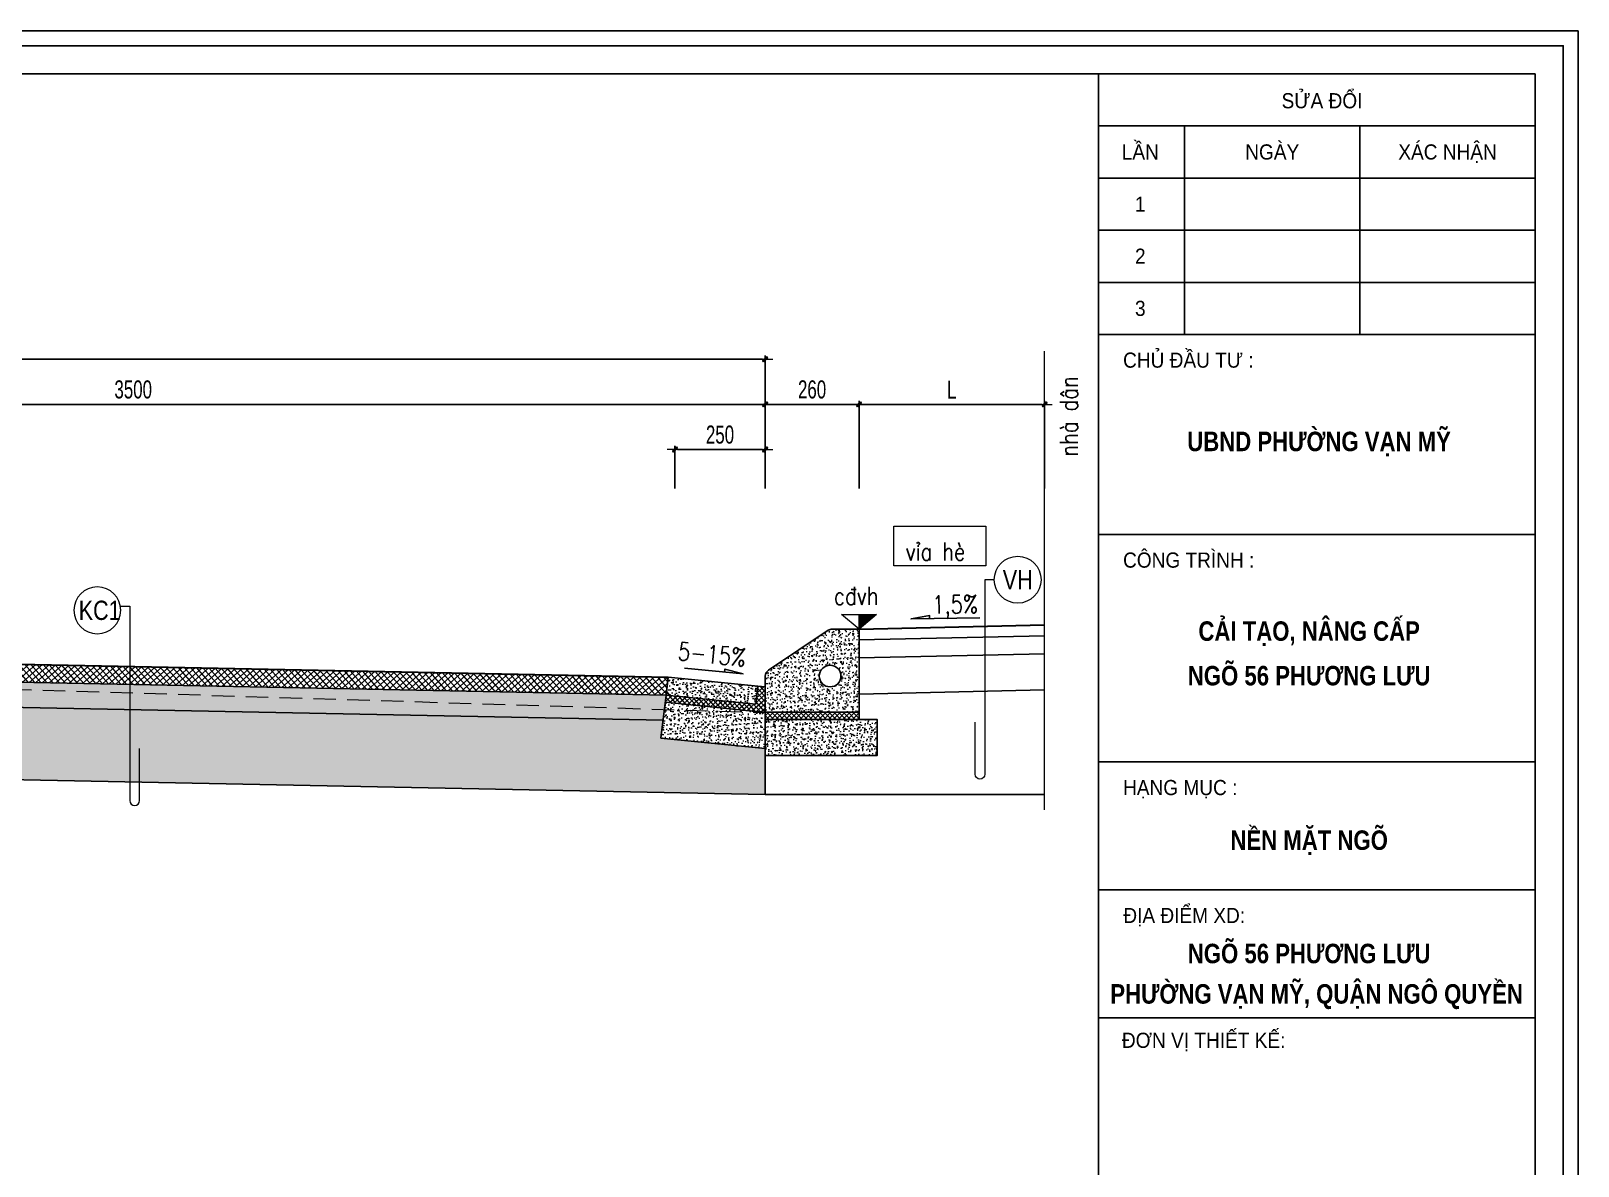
# Model space of a CAD drawing. Header units: millimetres. Extents: x -115725 to -64833, y 11643 to 38907.
# Drawn here: x -107216 to -102932, y 35765 to 38907 of the extents above; entities that cross this region are included whole.
import ezdxf
from ezdxf.enums import TextEntityAlignment as Align

# ---------------------------------------------------------------- set-up
doc = ezdxf.new("R2010")
doc.units = ezdxf.units.MM
doc.header["$MEASUREMENT"] = 0
doc.linetypes.add('HIDDEN', pattern=[0.375, 0.25, -0.125])
for name, color, linetype in [('BT7-THAY', 7, 'Continuous'), ('ENTTNTHIETKE1', 2, 'Continuous'), ('KHUNGTEN', 5, 'Continuous'), ('NOI', 4, 'Continuous'), ('T.bao', 6, 'Continuous'), ('thep', 2, 'Continuous'), ('TXT', 5, 'Continuous')]:
    doc.layers.add(name, color=color, linetype=linetype)
for name, color, linetype, lineweight in [('LC Dim', 8, 'Continuous', 18), ('LC Hatch', 252, 'Continuous', 9), ('LC ISO', 153, 'Continuous', 13), ('LC Net dam 1', 30, 'Continuous', 30), ('LC Net khuat', 4, 'HIDDEN', 13), ('LC Net manh', 239, 'Continuous', 5), ('LC Net thay', 7, 'Continuous', 25), ('LC Text1', 3, 'Continuous', 20), ('LC Text2', 7, 'Continuous', 25)]:
    doc.layers.add(name, color=color, linetype=linetype, lineweight=lineweight)
doc.styles.add('General text 2', font='arial.ttf')
doc.styles.add('HOATBIF', font='hoatbif.shx', dxfattribs={"width": 0.7})
doc.styles.add('LC 3', font='vnsimli.shx', dxfattribs={"width": 0.75})
doc.styles.add('T1', font='Vnsimli.shx', dxfattribs={"width": 0.8})
doc.styles.add('T2', font='', dxfattribs={"width": 0.8})
doc.styles.add('VnAvantH-B', font='')
doc.styles.get('T2').set_extended_font_data('.VnArialH')
doc.styles.get('VnAvantH-B').set_extended_font_data('.VnAvantH', bold=True)
doc.dimstyles.new('1-100(1-25)', dxfattribs={"dimscale": 25, "dimtxt": 2.5, "dimasz": 0.35, "dimexe": 0.5, "dimexo": 0, "dimgap": 0.8, "dimtad": 1, "dimdec": 0, "dimzin": 0, "dimdsep": 46, "dimtxsty": 'HOATBIF', "dimblk1": 'DOT', "dimblk2": 'DOT', "dimsah": 1, "dimcen": -1, "dimdle": 1, "dimclrd": 256, "dimclre": 256, "dimclrt": 4, "dimadec": 3, "dimazin": 2, "dimtfac": 0.333333, "dimtdec": 0, "dimtix": 1, "dimtmove": 2, "dimatfit": 3, "dimldrblk": 'DOT', "dimfxl": 1, "dimtvp": 0.833333, "dimtolj": 1, "dimtzin": 0, "dimarcsym": 0})
pattern_1 = [(46.579445, (1140.455, 21055.228), (26.7089363, -3.9538238), [2.8125, -30.9375]), (351.579445, (1140.455, 21055.228), (-3.510937, 28.467398), [2.25, -24.75]), (97.03089, (1142.68, 21054.898), (23.197999, 24.513574), [2.390257, -26.292829]), (42.763645, (1140.902, 21062.715), (39.579915, -8.58378), [4.21875, -46.40625]), (93.21508, (1144.2, 21062), (37.166892, 34.37314), [3.585388, -39.439266]), (347.76361, (1140.902, 21062.715), (37.166892, 34.37314), [3.375, -37.125]), (17.579445, (1144.534, 21060.62), (21.4433102, -16.4068414), [2.8125, -30.9375]), (322.579445, (1144.534, 21060.62), (10.730534, 26.600284), [2.25, -24.75]), (68.03089, (1146.32, 21059.252), (32.173844, 10.193442), [2.390257, -26.292829]), (34.079445, (1140.455, 21055.228), (1.200005, 12.4340733), [0, -24.45, 0, -25.125, 0, -24.84375]), (4.079445, (1140.455, 21055.228), (10.7299968, 14.1754933), [0, -14.325, 0, -23.8875, 0, -9.46875]), (324.079445, (1132.107, 21055.727), (19.9322138, -2.0386849), [0, -9.375, 0, -29.25, 0, -38.8125]), (314.079445, (1128.364, 21055.95), (22.0544973, 2.4424178), [0, -12.1875, 0, -19.425, 0, -27.5625])]

# ---------------------------------------------------------------- blocks, each defined once
blk = doc.blocks.new('*U5')
at = {"layer": 'LC ISO'}
blk.add_circle((0, 0), 4.25, dxfattribs=at)
at = {"layer": 'LC Text1', "style": 'General text 2', "width": 0.8, "flags": 8}
blk.add_attdef('SYMBOL', text='', height=3.5, dxfattribs=at).set_placement((0, 0), align=Align.MIDDLE_CENTER)
blk = doc.blocks.new('DOT')
at = {"layer": 'LC Dim'}
blk.add_line((-3, 0), (3, 0), dxfattribs=at)
at = {"layer": 'LC Dim', "color": 4}
blk.add_line((-1, -1), (1, 1), dxfattribs=at)
blk.add_lwpolyline([(0.5, 1), (-1, -0.5), (-0.5, -1), (1, 0.5)], close=True, dxfattribs=at)
blk = doc.blocks.new('*D95')
at = {"layer": 'Defpoints', "color": 0, "transparency": 16777216}
for p in [(-105183.2, 37873.8), (-108683.2, 37641.1), (-105183.2, 37641.1)]:
    blk.add_point(p, dxfattribs=at)
at = {"layer": 'LC Dim', "lineweight": -2, "transparency": 16777216}
for p, q in [((-108683.2, 37641.1), (-108683.2, 37883.8)), ((-105183.2, 37641.1), (-105183.2, 37883.8)), ((-108676.2, 37873.8), (-105190.2, 37873.8))]:
    blk.add_line(p, q, dxfattribs=at)
at = {"layer": 'LC Dim', "lineweight": -2, "transparency": 16777216, "xscale": 7, "yscale": 7, "zscale": 7, "rotation": 180}
blk.add_blockref('DOT', (-108683.2, 37873.8), dxfattribs=at)
at = {"layer": 'LC Dim', "lineweight": -2, "transparency": 16777216, "xscale": 7, "yscale": 7, "zscale": 7}
blk.add_blockref('DOT', (-105183.2, 37873.8), dxfattribs=at)
at = {"layer": 'LC Dim', "color": 4, "transparency": 16777216, "insert": (-106933.2, 37914.8), "char_height": 50, "attachment_point": 5, "style": 'HOATBIF'}
blk.add_mtext('\\A1;3500', dxfattribs=at)
blk = doc.blocks.new('_Dot')
at = {"color": 0, "linetype": 'ByBlock', "lineweight": -2}
blk.add_line((-0.5, 0), (-1, 0), dxfattribs=at)
at = {"color": 0, "linetype": 'ByBlock', "const_width": 0.5}
blk.add_lwpolyline([(-0.25, 0, 1), (0.25, 0, 1)], format="xyb", close=True, dxfattribs=at)
blk = doc.blocks.new('*D96')
at = {"layer": 'Defpoints', "color": 0, "transparency": 16777216}
for p in [(-104923.2, 37873.8), (-105183.2, 37641.1), (-104923.2, 37641.1)]:
    blk.add_point(p, dxfattribs=at)
at = {"layer": 'LC Dim', "lineweight": -2, "transparency": 16777216}
for p, q in [((-105183.2, 37641.1), (-105183.2, 37883.8)), ((-104923.2, 37641.1), (-104923.2, 37883.8)), ((-105176.2, 37873.8), (-104930.2, 37873.8))]:
    blk.add_line(p, q, dxfattribs=at)
at = {"layer": 'LC Dim', "lineweight": -2, "transparency": 16777216, "xscale": 7, "yscale": 7, "zscale": 7, "rotation": 180}
blk.add_blockref('DOT', (-105183.2, 37873.8), dxfattribs=at)
at = {"layer": 'LC Dim', "lineweight": -2, "transparency": 16777216, "xscale": 7, "yscale": 7, "zscale": 7}
blk.add_blockref('DOT', (-104923.2, 37873.8), dxfattribs=at)
at = {"layer": 'LC Dim', "color": 4, "transparency": 16777216, "insert": (-105053.2, 37914.8), "char_height": 50, "attachment_point": 5, "style": 'HOATBIF'}
blk.add_mtext('\\A1;260', dxfattribs=at)
blk = doc.blocks.new('*D97')
at = {"layer": 'Defpoints', "color": 0, "transparency": 16777216}
for p in [(-104409.4, 37873.8), (-104923.2, 37641.1), (-104409.4, 37641.1)]:
    blk.add_point(p, dxfattribs=at)
at = {"layer": 'LC Dim', "lineweight": -2, "transparency": 16777216}
for p, q in [((-104923.2, 37641.1), (-104923.2, 37883.8)), ((-104409.4, 37641.1), (-104409.4, 37883.8)), ((-104916.2, 37873.8), (-104416.4, 37873.8))]:
    blk.add_line(p, q, dxfattribs=at)
at = {"layer": 'LC Dim', "lineweight": -2, "transparency": 16777216, "xscale": 7, "yscale": 7, "zscale": 7, "rotation": 180}
blk.add_blockref('DOT', (-104923.2, 37873.8), dxfattribs=at)
at = {"layer": 'LC Dim', "lineweight": -2, "transparency": 16777216, "xscale": 7, "yscale": 7, "zscale": 7}
blk.add_blockref('DOT', (-104409.4, 37873.8), dxfattribs=at)
at = {"layer": 'LC Dim', "color": 4, "transparency": 16777216, "insert": (-104666.3, 37914.8), "char_height": 50, "attachment_point": 5, "style": 'HOATBIF'}
blk.add_mtext('\\A1;L', dxfattribs=at)
blk = doc.blocks.new('*D98')
at = {"layer": 'Defpoints', "color": 0, "transparency": 16777216}
for p in [(-105183.2, 37998.8), (-112183.2, 37641.1), (-105183.2, 37641.1)]:
    blk.add_point(p, dxfattribs=at)
at = {"layer": 'LC Dim', "lineweight": -2, "transparency": 16777216}
for p, q in [((-112183.2, 37641.1), (-112183.2, 38008.8)), ((-105183.2, 37641.1), (-105183.2, 38008.8)), ((-112176.2, 37998.8), (-105190.2, 37998.8))]:
    blk.add_line(p, q, dxfattribs=at)
at = {"layer": 'LC Dim', "lineweight": -2, "transparency": 16777216, "xscale": 7, "yscale": 7, "zscale": 7, "rotation": 180}
blk.add_blockref('DOT', (-112183.2, 37998.8), dxfattribs=at)
at = {"layer": 'LC Dim', "lineweight": -2, "transparency": 16777216, "xscale": 7, "yscale": 7, "zscale": 7}
blk.add_blockref('DOT', (-105183.2, 37998.8), dxfattribs=at)
at = {"layer": 'LC Dim', "color": 4, "transparency": 16777216, "insert": (-108683.2, 38039.8), "char_height": 50, "attachment_point": 5, "style": 'HOATBIF'}
blk.add_mtext('\\A1;7000', dxfattribs=at)
blk = doc.blocks.new('*D99')
at = {"layer": 'Defpoints', "color": 0, "transparency": 16777216}
for p in [(-105433.2, 37748.8), (-105433.2, 37641.1), (-105183.2, 37641.1)]:
    blk.add_point(p, dxfattribs=at)
at = {"layer": 'LC Dim', "lineweight": -2, "transparency": 16777216}
for p, q in [((-105433.2, 37641.1), (-105433.2, 37758.8)), ((-105190.2, 37748.8), (-105426.2, 37748.8)), ((-105183.2, 37641.1), (-105183.2, 37758.8))]:
    blk.add_line(p, q, dxfattribs=at)
at = {"layer": 'LC Dim', "lineweight": -2, "transparency": 16777216, "xscale": 7, "yscale": 7, "zscale": 7, "rotation": 180}
blk.add_blockref('DOT', (-105433.2, 37748.8), dxfattribs=at)
at = {"layer": 'LC Dim', "lineweight": -2, "transparency": 16777216, "xscale": 7, "yscale": 7, "zscale": 7}
blk.add_blockref('DOT', (-105183.2, 37748.8), dxfattribs=at)
at = {"layer": 'LC Dim', "color": 4, "transparency": 16777216, "insert": (-105308.2, 37789.8), "char_height": 50, "attachment_point": 5, "style": 'HOATBIF'}
blk.add_mtext('\\A1;250', dxfattribs=at)
blk = doc.blocks.new('Caodo1')
at = {"layer": 'LC Text1'}
blk.add_hatch(color=4, dxfattribs=at).paths.add_polyline_path([(0, 200), (0, 0), (243, 200)])
at = {"layer": 'LC Text1', "color": 4}
for p, q in [((324, 0), (-324, 0)), ((0, 0), (0, 200))]:
    blk.add_line(p, q, dxfattribs=at)
blk.add_lwpolyline([(-243, 200), (243, 200), (0, 0), (0, 0)], close=True, dxfattribs=at)
at = {"layer": 'LC Text1', "color": 4, "style": 'T1', "width": 0.8}
blk.add_attdef('%%P0,00', text='', height=250, dxfattribs=at).set_placement((-39, 460), align=Align.MIDDLE_CENTER)
blk = doc.blocks.new('khung vpn')
at = {"layer": 'Defpoints'}
for p, q in [((52556.46, -4195.446), (52498.758, -4195.446)), ((52556.46, -4235.276), (52556.46, -4195.446))]:
    blk.add_line(p, q, dxfattribs=at)
at = {"layer": 'KHUNGTEN'}
blk.add_lwpolyline([(52556.243, -4234.885), (52502.048, -4234.885), (52502.048, -4195.662), (52556.243, -4195.662)], close=True, dxfattribs=at)
at = {"layer": 'T.bao'}
for p, q in [((52549.443, -4196.835), (52555.832, -4196.835)), ((52550.703, -4196.835), (52550.703, -4199.885)), ((52553.267, -4196.835), (52553.267, -4199.885)), ((52549.443, -4197.598), (52555.832, -4197.598)), ((52549.443, -4198.36), (52555.832, -4198.36)), ((52549.443, -4199.123), (52555.832, -4199.123))]:
    blk.add_line(p, q, dxfattribs=at)
at = {"layer": 'thep'}
for p, q in [((52549.443, -4199.885), (52555.832, -4199.885)), ((52549.443, -4202.81), (52555.832, -4202.81)), ((52549.443, -4206.138), (52555.832, -4206.138)), ((52549.443, -4208.009), (52555.832, -4208.009)), ((52549.443, -4209.881), (52555.832, -4209.881))]:
    blk.add_line(p, q, dxfattribs=at)
for points in [[(52555.832, -4234.474), (52502.459, -4234.474), (52502.459, -4196.073), (52555.832, -4196.073)], [(52555.832, -4196.073), (52555.832, -4234.474), (52549.443, -4234.474), (52549.443, -4196.073)]]:
    blk.add_lwpolyline(points, close=True, dxfattribs=at)
at = {"layer": 'TXT', "linetype": 'Continuous'}
blk.add_line((52555.832, -4196.073), (52555.832, -4234.474), dxfattribs=at)
at = {"layer": 'BT7-THAY', "linetype": 'ByBlock', "style": 'VnAvantH-B', "width": 0.85}
for s, p in [('ubnd ph\xadêng v¹n mü', (52552.67, -4201.592)), ('c¶i t¹o, n©ng cÊp', (52552.525, -4204.366)), ('ngâ 56 ph\xad¬ng l\xadu', (52552.525, -4205.018)), ('nÒn mÆt ngâ', (52552.525, -4207.424)), ('ngâ 56 ph\xad¬ng l\xadu', (52552.525, -4209.082)), ('ph\xadêng v¹n mü, quËn ng« quyÒn', (52552.634, -4209.673))]:
    blk.add_text(s, height=0.28512, dxfattribs=at).set_placement(p, align=Align.CENTER)
at = {"layer": 'TXT', "linetype": 'Continuous', "style": 'T2', "width": 0.9}
for s, height, p in [('söa ®æi', 0.2218, (52552.713, -4196.577)), ('lÇn', 0.2218, (52550.054, -4197.326)), ('ngµy', 0.2218, (52551.985, -4197.326)), ('x¸c nhËn', 0.2218, (52554.55, -4197.326)), ('1', 0.222, (52550.054, -4198.089)), ('2', 0.222, (52550.054, -4198.851)), ('3', 0.222, (52550.054, -4199.614))]:
    blk.add_text(s, height=height, dxfattribs=at).set_placement(p, align=Align.CENTER)
for s, height, p in [('chñ ®Çu t\xad :', 0.22181, (52549.802, -4200.371)), ('c«ng tr×nh :', 0.22181, (52549.802, -4203.296)), ('h¹ng môc :', 0.2218, (52549.802, -4206.623)), ('®Þa ®iÓm xd:', 0.22181, (52549.806, -4208.494)), ('®¬n vÞ thiÕt kÕ:', 0.22181, (52549.785, -4210.32))]:
    blk.add_text(s, height=height, dxfattribs=at).set_placement(p)

msp = doc.modelspace()

# ---------------------------------------------------------------- hatches: boundary and pattern name
at = {"layer": 'LC Hatch'}
h = msp.add_hatch(dxfattribs=at)
h.set_pattern_fill('AR-CONC', color=256, scale=3.75, angle=-3.4206, style=0)
h.set_pattern_definition(pattern_1)
h.paths.add_polyline_path([(-104923.2, 37021.7), (-104923.2, 37251.7), (-104997.1, 37251.7, 0.148063), (-105008.2, 37248.3), (-105174.3, 37137.6, 0.250765), (-105183.2, 37121), (-105183.2, 37021.7)])
h.paths.add_polyline_path([(-105033.2, 37121.7, -1), (-104973.2, 37121.7, -1)], flags=16)
at = {"layer": 'LC Hatch', "ltscale": 2}
h = msp.add_hatch(dxfattribs=at)
h.set_pattern_fill('ANSI37', color=256, scale=100, angle=-3.4206, style=0)
h.set_pattern_definition([(41.579445, (-21298.227, 11601.986), (-8.2957238, 9.3504528), []), (131.579445, (-21298.227, 11601.986), (-9.3504528, -8.2957238), [])])
h.paths.add_polyline_path([(-105457.7, 37068.9), (-105457.7, 37069.1), (-105452.2, 37118.8), (-108683.2, 37183.4), (-111914.1, 37118.8), (-111908.7, 37069.1), (-111908.6, 37068.9), (-108683.2, 37133.4)])
at = {"layer": 'LC Hatch'}
h = msp.add_hatch(dxfattribs=at)
h.set_pattern_fill('AR-CONC', color=256, scale=3.75, angle=-3.4206, style=0)
h.set_pattern_definition([(46.579445, (-21298.227, 11601.986), (26.7089363, -3.953824), [2.8125, -30.9375]), (351.579445, (-21298.227, 11601.986), (-3.510937, 28.467398), [2.25, -24.75]), (97.03089, (-21296.001, 11601.657), (23.197999, 24.513574), [2.390257, -26.292829]), (42.763645, (-21297.78, 11609.473), (39.579915, -8.58378), [4.21875, -46.40625]), (93.21508, (-21294.48, 11608.757), (37.166892, 34.37314), [3.585388, -39.439266]), (347.76361, (-21297.78, 11609.473), (37.166892, 34.37314), [3.375, -37.125]), (17.579445, (-21294.148, 11607.377), (21.44331, -16.4068414), [2.8125, -30.9375]), (322.579445, (-21294.148, 11607.377), (10.730534, 26.600284), [2.25, -24.75]), (68.03089, (-21292.36, 11606.01), (32.173844, 10.193442), [2.390257, -26.292829]), (34.079445, (-21298.227, 11601.986), (1.200005, 12.4340733), [0, -24.45, 0, -25.125, 0, -24.84375]), (4.079445, (-21298.227, 11601.986), (10.7299968, 14.1754933), [0, -14.325, 0, -23.8875, 0, -9.46875]), (324.079445, (-21306.575, 11602.485), (19.9322138, -2.0386849), [0, -9.375, 0, -29.25, 0, -38.8125]), (314.079445, (-21310.318, 11602.709), (22.0544973, 2.4424178), [0, -12.1875, 0, -19.425, 0, -27.5625])])
h.paths.add_polyline_path([(-108683.2, 37133.4), (-111908.6, 37068.9), (-111900.2, 36999.1), (-108683.2, 37063.4), (-105466.1, 36999.1), (-105457.7, 37068.9)])
h = msp.add_hatch(dxfattribs=at)
h.set_pattern_fill('AR-CONC', color=256, scale=3.75, angle=-3.4206, style=0)
h.set_pattern_definition([(46.579445, (-11061.729, 19046.487), (26.7089363, -3.953824), [2.8125, -30.9375]), (351.579445, (-11061.73, 19046.487), (-3.510937, 28.467398), [2.25, -24.75]), (97.030845, (-11059.503, 19046.158), (23.198018, 24.513556), [2.390257, -26.292829]), (42.763645, (-11061.28, 19053.974), (39.579905, -8.58377), [4.21875, -46.40625]), (93.215045, (-11057.983, 19053.26), (37.166919, 34.373111), [3.585386, -39.439237]), (347.763645, (-11061.28, 19053.974), (37.166892, 34.37314), [3.375, -37.125]), (17.579445, (-11057.65, 19051.879), (21.44331, -16.4068414), [2.8125, -30.9375]), (322.579445, (-11057.65, 19051.879), (10.730534, 26.600284), [2.25, -24.75]), (68.030845, (-11055.863, 19050.511), (32.173852, 10.193417), [2.390257, -26.292829]), (34.079445, (-11061.729, 19046.487), (1.200005, 12.4340733), [0, -24.45, 0, -25.125, 0, -24.84375]), (4.079445, (-11061.729, 19046.487), (10.7299968, 14.1754933), [0, -14.325, 0, -23.8875, 0, -9.46875]), (324.079445, (-11070.076, 19046.986), (19.9322138, -2.0386849), [0, -9.375, 0, -29.25, 0, -38.8125]), (314.079445, (-11073.82, 19047.21), (22.0544973, 2.4424178), [0, -12.1875, 0, -19.425, 0, -27.5625])])
h.paths.add_polyline_path([(-105457.7, 37069.1), (-105209, 37044.2), (-105203.5, 37093.9), (-105452.2, 37118.8)])
h = msp.add_hatch(dxfattribs=at)
h.set_pattern_fill('HONEY', color=256, scale=200, angle=-3.4206, style=0)
h.set_pattern_definition([(356.579445, (-21298.227, 11601.986), (38.7249673, 19.374646), [25, -50]), (116.579445, (-21298.227, 11601.986), (-36.1414193, 23.8494824), [25, -50]), (56.579445, (-21298.227, 11601.986), (2.583548, 43.2241284), [-50, 25])])
h.paths.add_polyline_path([(-105466.1, 36999.1), (-108683.2, 37063.4), (-111900.2, 36999.1), (-111894.4, 36950.1), (-112183.2, 36920.7), (-112183.2, 36901.7), (-112183.2, 36793.4), (-108683.2, 36863.4), (-105183.2, 36793.4), (-105183.2, 36901.7), (-105183.2, 36920.7), (-105472, 36950.1)])
at = {"layer": 'LC Hatch', "ltscale": 2}
h = msp.add_hatch(dxfattribs=at)
h.set_pattern_fill('ANSI37', color=256, scale=75, angle=-3.4206, style=0)
h.set_pattern_definition([(41.579445, (-53440.789, 33609.419), (-6.2217928, 7.0128396), []), (131.579445, (-53440.789, 33609.419), (-7.0128396, -6.2217928), [])])
h.paths.add_polyline_path([(-105457.7, 37069.1), (-105460.1, 37049.3), (-105183.2, 37021.2), (-105183.2, 37091.7), (-105203.5, 37093.9), (-105209, 37044.2)])
at = {"layer": 'LC Hatch'}
h = msp.add_hatch(dxfattribs=at)
h.set_pattern_fill('AR-CONC', color=256, scale=3.75, angle=-3.4206, style=0)
h.set_pattern_definition(pattern_1)
h.paths.add_polyline_path([(-105460.1, 37049.3), (-105472, 36950.1), (-105183.2, 36920.7), (-105187.4, 37021.7)])
at = {"layer": 'LC Hatch', "ltscale": 2}
h = msp.add_hatch(dxfattribs=at)
h.set_pattern_fill('ANSI37', color=256, scale=75, style=0)
h.set_pattern_definition([(45, (-81602.994, -4625.239), (-6.629126, 6.629126), []), (135, (-81602.994, -4625.239), (-6.629126, -6.629126), [])])
h.paths.add_polyline_path([(-104923.2, 37021.7), (-105183.2, 37021.7), (-105183.2, 37001.7), (-104923.2, 37001.7)])
at = {"layer": 'LC Hatch'}
h = msp.add_hatch(dxfattribs=at)
h.set_pattern_fill('AR-CONC', color=256, scale=3.75, angle=-3.4206, style=0)
h.set_pattern_definition(pattern_1)
h.paths.add_polyline_path([(-104873.2, 36901.7), (-104873.2, 37001.7), (-105183.2, 37001.7), (-105183.2, 36901.7)])

# ---------------------------------------------------------------- linework, layer by layer
msp.add_line((-104409.4, 36751.6), (-104409.4, 38021.4), dxfattribs=at)
msp.add_lwpolyline([(-104826.6, 37536.4), (-104572.4, 37536.4), (-104572.4, 37427.1), (-104826.6, 37427.1)], close=True, dxfattribs=at)
at = {"layer": 'LC Net dam 1', "lineweight": 30}
for points in [[(-104923.2, 37251.7), (-104409.4, 37263.4)], [(-111914.1, 37118.8), (-108683.2, 37183.4), (-105452.2, 37118.8)]]:
    msp.add_lwpolyline(points, dxfattribs=at)
at = {"layer": 'LC Net khuat', "linetype": 'HIDDEN', "ltscale": 250}
msp.add_lwpolyline([(-112183.2, 36935.9), (-108683.2, 37129.5), (-105183.2, 37020.6)], dxfattribs=at)
at = {"layer": 'LC Net manh', "color": 252}
for points in [[(-104548.5, 37388.3), (-104574.8, 37388.3), (-104574.8, 36850, -1), (-104601.9, 36850), (-104601.9, 36993.8)], [(-106968.9, 37315.3), (-106942.7, 37315.3), (-106942.7, 36777, 1), (-106915.6, 36777), (-106915.6, 36920.7)]]:
    msp.add_lwpolyline(points, format="xyb", dxfattribs=at)
at = {"layer": 'LC Net thay'}
for p, q in [((-105457.7, 37069.1), (-105472, 36950.1)), ((-104923.2, 37021.7), (-104923.2, 37001.7))]:
    msp.add_line(p, q, dxfattribs=at)
msp.add_lwpolyline([(-104923.2, 37021.7), (-105183.2, 37021.7), (-105183.2, 37121, -0.250765), (-105174.3, 37137.6), (-105008.2, 37248.3, -0.148069), (-104997.1, 37251.7), (-104923.2, 37251.7)], format="xyb", close=True, dxfattribs=at)
at = {"layer": 'LC Net thay', "ltscale": 250}
for points in [[(-104923.2, 37221.7), (-104409.4, 37233.4)], [(-104923.2, 37171.7), (-104409.4, 37183.4)], [(-111908.6, 37068.9), (-108683.2, 37133.4), (-105457.7, 37068.9)], [(-111900.2, 36999.1), (-108683.2, 37063.4), (-105466.1, 36999.1)], [(-104923.2, 37071.7), (-104409.4, 37083.4)], [(-105183.2, 36901.7), (-105183.2, 36793.4)], [(-112183.2, 36793.4), (-108683.2, 36863.4), (-105183.2, 36793.4)], [(-105183.2, 36793.4), (-104409.4, 36793.4)]]:
    msp.add_lwpolyline(points, dxfattribs=at)
at = {"layer": 'LC Net thay'}
msp.add_lwpolyline([(-105457.7, 37069.1), (-105209, 37044.2), (-105203.5, 37093.9), (-105452.2, 37118.8)], close=True, dxfattribs=at)
for points in [[(-105183.2, 37091.7), (-105203.5, 37093.9)], [(-105183.2, 37021.2), (-105460.1, 37049.4)], [(-105183.2, 37001.7), (-104873.2, 37001.7), (-104873.2, 36901.7), (-105183.2, 36901.7), (-105183.2, 37021.7)], [(-105183.2, 36920.7), (-105472, 36950.1)]]:
    msp.add_lwpolyline(points, dxfattribs=at)
msp.add_circle((-105003.2, 37121.7), 30, dxfattribs=at)
at = {"layer": 'NOI'}
for points in [[(-104588.4, 37282.8), (-104779.2, 37280), (-104727.7, 37289), (-104727.9, 37280.7)], [(-105406.6, 37143.9), (-105244.2, 37127.7), (-105294.7, 37141.1), (-105295.3, 37132.8)]]:
    msp.add_lwpolyline(points, dxfattribs=at)

# ---------------------------------------------------------------- block references
at = {"layer": 'ENTTNTHIETKE1', "color": 6, "xscale": 189.256666215533, "yscale": 189.256666215533, "zscale": 189.256666215533}
msp.add_blockref('khung vpn', (-10049592.3, 832923.5), dxfattribs=at)
at = {"layer": 'LC Net manh'}
ref = msp.add_blockref('*U5', (-104483.7, 37388.3), dxfattribs=dict(at, xscale=15.24705842815456, yscale=15.24705842815456, zscale=15.24705842815456))
ref.add_attrib('SYMBOL', 'VH', dxfattribs={"layer": 'LC Text1', "height": 53.36, "style": 'General text 2', "width": 0.8}).set_placement((-104483.7, 37388.3), align=Align.MIDDLE_CENTER)
ref = msp.add_blockref('*U5', (-107032.7, 37303.7), dxfattribs=dict(at, xscale=-15.24705842815456, yscale=15.24705842815456, zscale=15.24705842815456))
ref.add_attrib('SYMBOL', 'KC1', dxfattribs={"layer": 'LC Text1', "height": 53.36, "style": 'General text 2', "width": 0.8}).set_placement((-107026.1, 37303.7), align=Align.MIDDLE_CENTER)
at = {"layer": 'LC Text1'}
ref = msp.add_blockref('Caodo1', (-104923.2, 37251.7), dxfattribs=dict(at, xscale=0.1999999948311597, yscale=0.1999999948311597, zscale=0.1999999948311597))
ref.add_attrib('%%P0,00', 'c®vh', dxfattribs={"layer": 'LC Text2', "height": 50, "style": 'T1', "width": 0.8}).set_placement((-104931, 37343.6), align=Align.MIDDLE_CENTER)

# ---------------------------------------------------------------- texts
at = {"layer": 'LC Text1', "color": 3, "style": 'LC 3', "width": 0.8}
for s, rotation, p in [('nhµ d©n', 90, (-104317.4, 37728.9)), ('1,5%%%', 0.8594, (-104720.5, 37294.3)), ('5-15%%%', 354.2894, (-105426.6, 37166.2))]:
    msp.add_text(s, height=50, rotation=rotation, dxfattribs=at).set_placement(p)
msp.add_text('vØa hÌ', height=50, dxfattribs=at).set_placement((-104793.8, 37441.4))

# ---------------------------------------------------------------- dimensions: what is measured, and where the dimension line sits
at = {"layer": 'LC Dim', "color": 2}
for base, p1, p2, picture, middle in [((-105183.2, 37998.8), (-112183.2, 37641.1), (-105183.2, 37641.1), '*D98', (-108683.2, 38039.8)), ((-105183.2, 37873.8), (-108683.2, 37641.1), (-105183.2, 37641.1), '*D95', (-106933.2, 37914.8)), ((-104923.2, 37873.8), (-105183.2, 37641.1), (-104923.2, 37641.1), '*D96', (-105053.2, 37914.8)), ((-105433.2, 37748.8), (-105183.2, 37641.1), (-105433.2, 37641.1), '*D99', (-105308.2, 37789.8))]:
    dim = msp.add_linear_dim(base=base, p1=p1, p2=p2, dimstyle='1-100(1-25)', override={"dimscale": 20, "dimfxl": 2, "dimarcsym": 1}, dxfattribs=at)
    dim.commit()
    dim.dimension.update_dxf_attribs({"geometry": picture, "text_midpoint": middle})
dim = msp.add_linear_dim(base=(-104409.4, 37873.8), p1=(-104923.2, 37641.1), p2=(-104409.4, 37641.1), text='L', dimstyle='1-100(1-25)', override={"dimscale": 20, "dimfxl": 2, "dimarcsym": 1}, dxfattribs=at)
dim.commit()
dim.dimension.update_dxf_attribs({"geometry": '*D97', "text_midpoint": (-104666.3, 37914.8)})

doc.saveas('drawing.dxf')
